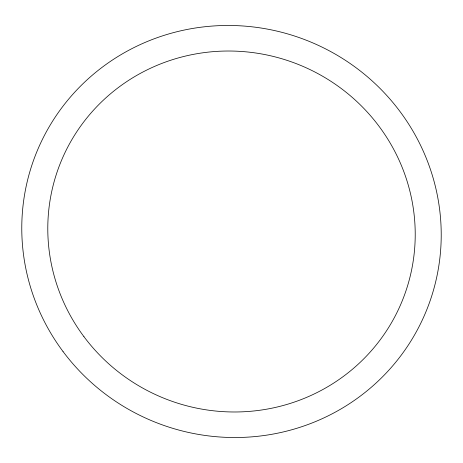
<?xml version="1.0" encoding="UTF-8"?>
<svg xmlns="http://www.w3.org/2000/svg" width="463" height="463" viewBox="0 0 463 463"><rect width="100%" height="100%" fill="white"/><g stroke="black" fill="none" stroke-linecap="round" stroke-linejoin="round"><path stroke-width="0.69" d="M63.037 351.533A210.364 205.375 21.1 0 0 423.911 316.501A210.364 205.375 21.1 0 0 207.551 26.466A210.364 205.375 21.1 0 0 63.037 351.533M83.93 336.647A184.274 179.91 21.1 0 0 400.055 305.962A184.274 179.91 21.1 0 0 210.52 51.891A184.274 179.91 21.1 0 0 83.93 336.647"/></g></svg>
